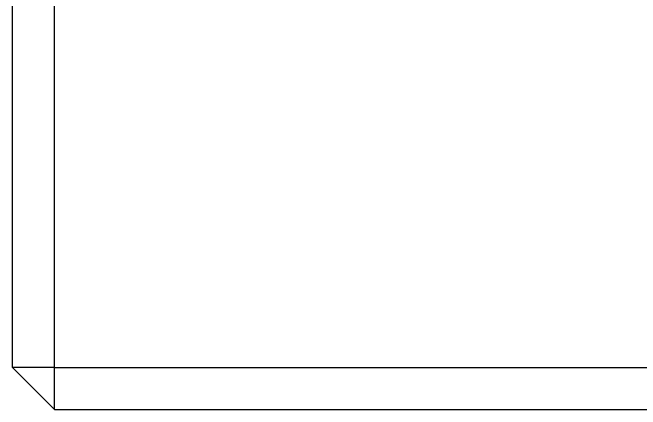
# Model space of a CAD drawing. Header units: millimetres. Extents: x 7 to 422, y 36 to 182.
# Drawn here: x 7 to 10.743, y 123.167 to 125.533 of the extents above; entities that cross this region are included whole.
import ezdxf

# ---------------------------------------------------------------- set-up
doc = ezdxf.new("R2010")
doc.units = ezdxf.units.MM
doc.header["$LTSCALE"] = 0.666667
doc.layers.add('VISIBLE', color=7, linetype='CONTINUOUS', lineweight=25)

msp = doc.modelspace()

# ---------------------------------------------------------------- linework, layer by layer
at = {"layer": 'VISIBLE'}
for p, q in [((7, 123.41667), (7, 129.91667)), ((7.25, 123.41667), (7.25, 129.91667)), ((7.25, 123.16667), (7, 123.41667)), ((7.25, 123.41667), (7, 123.41667)), ((7.25, 123.16667), (7.25, 123.41667)), ((7.25, 123.41667), (56.75, 123.41667)), ((7.25, 123.16667), (56.75, 123.16667))]:
    msp.add_line(p, q, dxfattribs=at)

doc.saveas('drawing.dxf')
